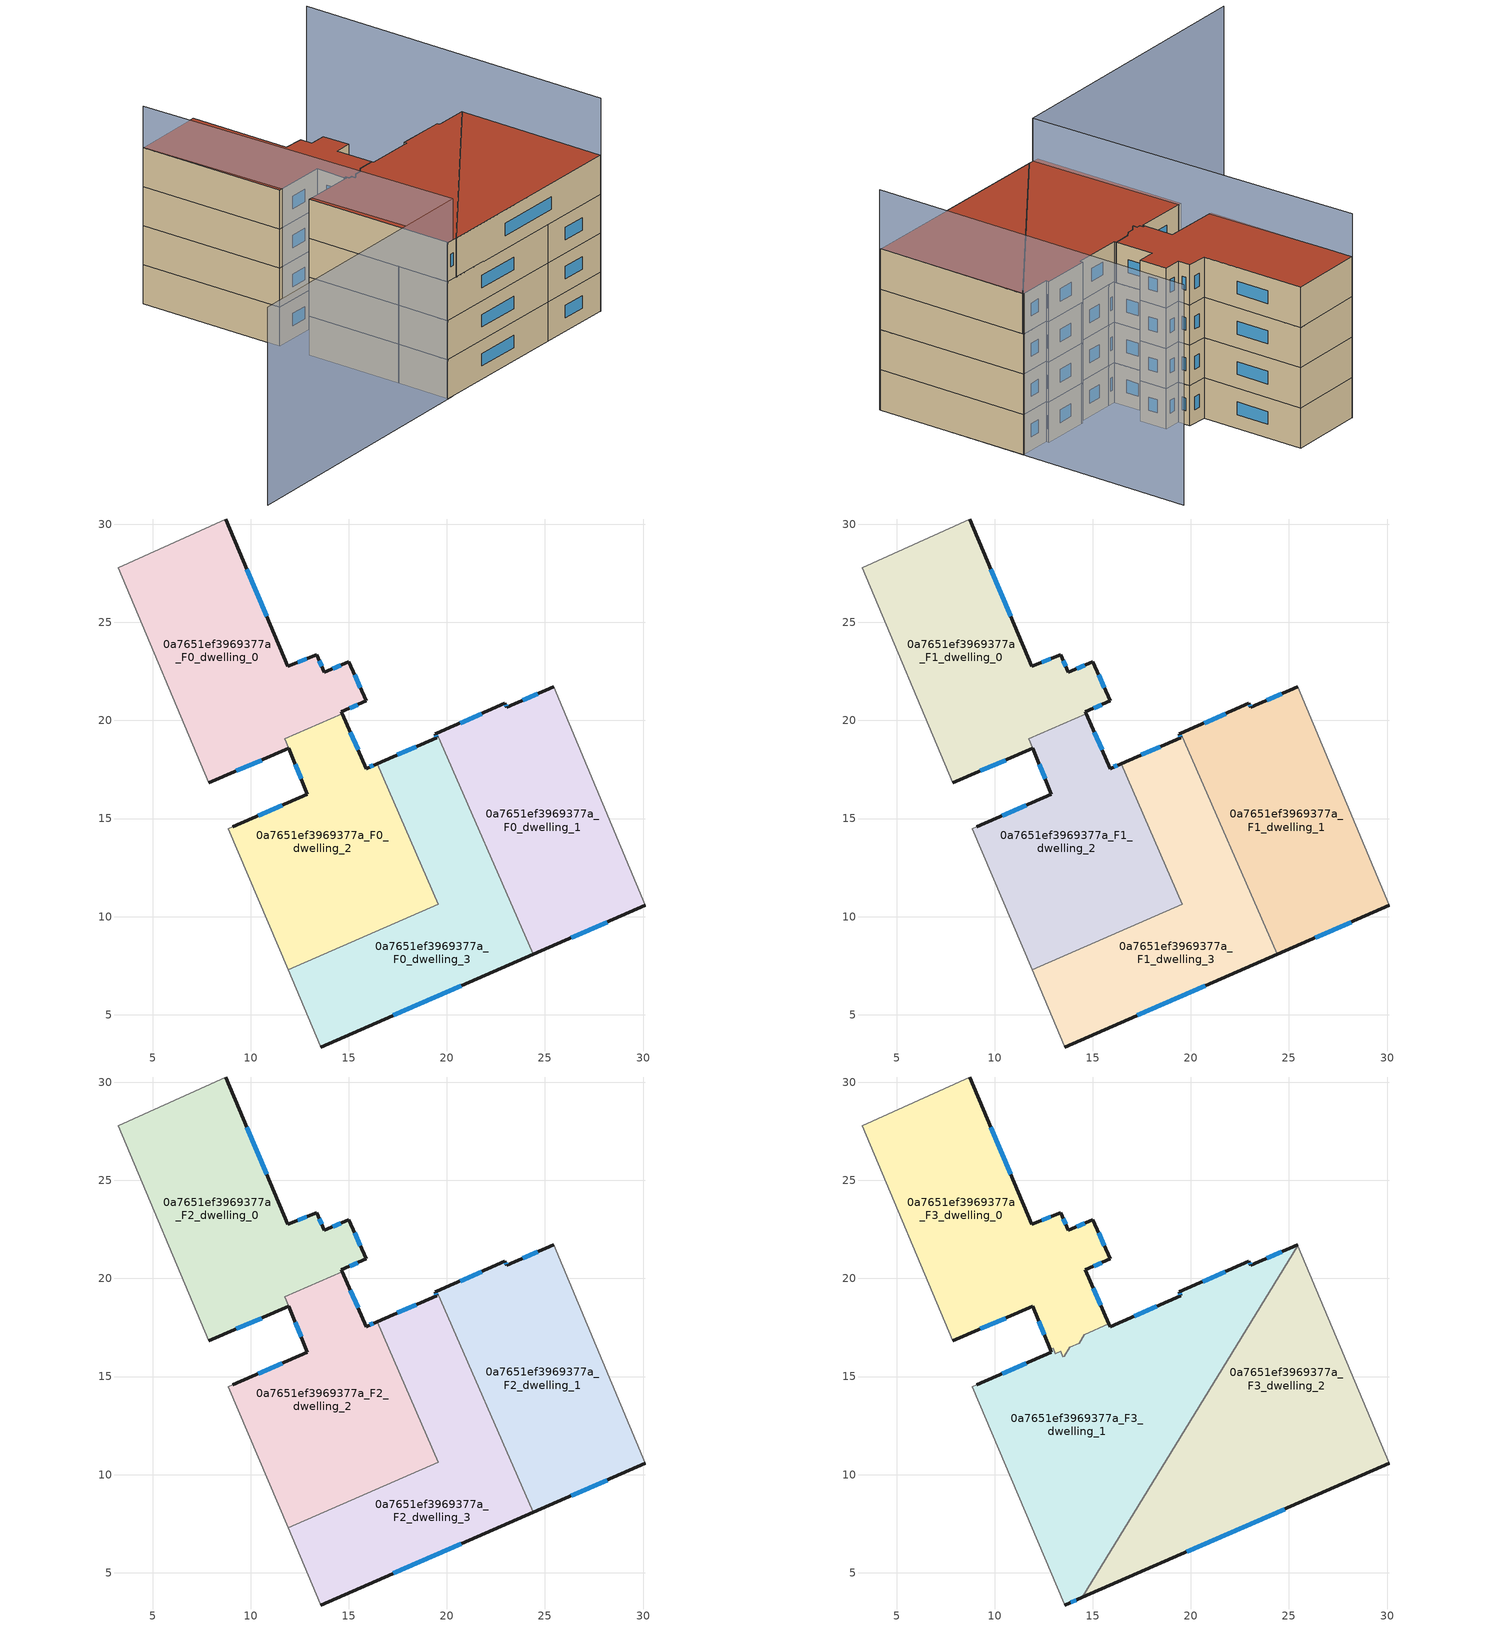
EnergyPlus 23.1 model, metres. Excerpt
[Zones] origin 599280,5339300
0a7651ef3969377a_F0_dwelling_0
 floor ground (EU_floor_Construction): 8.74,30.26 11.89,22.77 13.37,23.33 13.75,22.45 15.01,23 15.89,20.99 14.63,20.44 14.67,20.34 11.74,19.06 11.94,18.57 7.87,16.83 3.24,27.77 z0
 wall outside (EU_wall_Construction): 7.87,16.83 11.94,18.57 / 14.67,20.34 14.63,20.44 15.89,20.99 15.01,23 13.75,22.45 13.37,23.33 11.89,22.77 8.74,30.26 z0:3
 wall adiabatic (EU_wall_Construction): 8.74,30.26 3.24,27.77 7.87,16.83 z0:3
 wall to 0a7651ef3969377a_F0_dwelling_2 (EU_wall_Construction): 11.94,18.57 11.74,19.06 14.67,20.34 z0:3
 window (EU_Window_Construction): 9.26,17.42 10.56,17.98 / 10.82,25.32 9.81,27.71 / 12.86,23.14 12.39,22.96 / 13.62,22.75 13.5,23.03 / 14.58,22.81 14.18,22.63 / 15.59,21.67 15.31,22.31 / 15.05,20.63 15.46,20.8 z1.02:1.98
0a7651ef3969377a_F0_dwelling_1
 floor ground (EU_floor_Construction): 25.44,21.7 30.12,10.57 24.41,8.08 19.49,19.35 22.96,20.86 23.05,20.66 z0
 wall outside (EU_wall_Construction): 25.44,21.7 23.05,20.66 22.96,20.86 19.49,19.35 / 24.41,8.08 30.12,10.57 z0:3
 wall adiabatic (EU_wall_Construction): 30.12,10.57 25.44,21.7 z0:3
 wall to 0a7651ef3969377a_F0_dwelling_3 (EU_wall_Construction): 19.49,19.35 24.41,8.08 z0:3
 window (EU_Window_Construction): 24.63,21.35 23.86,21.02 / 26.35,8.92 28.18,9.72 / 21.78,20.35 20.67,19.86 / 23.02,20.73 22.99,20.79 z1.02:1.98
0a7651ef3969377a_F0_dwelling_2
 floor ground (EU_floor_Construction): 16.44,17.79 19.57,10.62 11.91,7.29 8.86,14.48 9.09,14.58 12.9,16.24 11.74,19.06 14.67,20.34 15.89,17.54 z0
 wall outside (EU_wall_Construction): 16.44,17.79 15.89,17.54 14.67,20.33 / 11.94,18.57 12.9,16.24 9.09,14.58 z0:3
 wall to 0a7651ef3969377a_F0_dwelling_3 (EU_wall_Construction): 11.91,7.29 19.57,10.62 16.44,17.79 z0:3
 wall adiabatic (EU_wall_Construction): 9.09,14.58 8.86,14.48 11.91,7.29 z0:3
 window (EU_Window_Construction): 15.48,18.49 15.09,19.38 / 16.26,17.7 16.08,17.63 / 11.6,15.68 10.38,15.15 / 12.27,17.78 12.57,17.03 z1.02:1.98
0a7651ef3969377a_F0_dwelling_3
 floor ground (EU_floor_Construction): 19.49,19.35 24.41,8.08 13.58,3.36 13.56,3.41 11.91,7.29 19.57,10.62 16.44,17.79 19.49,19.11 19.4,19.31 z0
 wall outside (EU_wall_Construction): 19.49,19.35 19.4,19.31 19.49,19.11 16.44,17.79 / 13.58,3.36 24.41,8.08 z0:3
 wall adiabatic (EU_wall_Construction): 11.91,7.29 13.56,3.41 13.58,3.36 z0:3
 window (EU_Window_Construction): 18.45,18.66 17.48,18.24 / 19.43,19.24 19.46,19.18 / 17.27,4.96 20.73,6.47 z1.02:1.98
0a7651ef3969377a_F1_dwelling_0
 floor to 0a7651ef3969377a_F0_dwelling_0 (EU_floor_Construction): 8.74,30.26 11.89,22.77 13.37,23.33 13.75,22.45 15.01,23 15.89,20.99 14.63,20.44 14.67,20.34 11.74,19.06 11.94,18.57 7.87,16.83 3.24,27.77 z3
 wall outside (EU_wall_Construction): 7.87,16.83 11.94,18.57 / 14.67,20.34 14.63,20.44 15.89,20.99 15.01,23 13.75,22.45 13.37,23.33 11.89,22.77 8.74,30.26 z3:6
 wall adiabatic (EU_wall_Construction): 8.74,30.26 3.24,27.77 7.87,16.83 z3:6
 wall to 0a7651ef3969377a_F1_dwelling_2 (EU_wall_Construction): 11.94,18.57 11.74,19.06 14.67,20.34 z3:6
 window (EU_Window_Construction): 9.26,17.42 10.56,17.98 / 10.82,25.32 9.81,27.71 / 12.86,23.14 12.39,22.96 / 13.62,22.75 13.5,23.03 / 14.58,22.81 14.18,22.63 / 15.59,21.67 15.31,22.31 / 15.05,20.63 15.46,20.8 z4.02:4.98
0a7651ef3969377a_F1_dwelling_1
 floor to 0a7651ef3969377a_F0_dwelling_1 (EU_floor_Construction): 25.44,21.7 30.12,10.57 24.41,8.08 19.49,19.35 22.96,20.86 23.05,20.66 z3
 wall outside (EU_wall_Construction): 25.44,21.7 23.05,20.66 22.96,20.86 19.49,19.35 / 24.41,8.08 30.12,10.57 z3:6
 wall adiabatic (EU_wall_Construction): 30.12,10.57 25.44,21.7 z3:6
 wall to 0a7651ef3969377a_F1_dwelling_3 (EU_wall_Construction): 19.49,19.35 24.41,8.08 z3:6
 window (EU_Window_Construction): 24.63,21.35 23.86,21.02 / 26.35,8.92 28.18,9.72 / 21.78,20.35 20.67,19.86 / 23.02,20.73 22.99,20.79 z4.02:4.98
0a7651ef3969377a_F1_dwelling_2
 floor to 0a7651ef3969377a_F0_dwelling_2 (EU_floor_Construction): 16.44,17.79 19.57,10.62 11.91,7.29 8.86,14.48 9.09,14.58 12.9,16.24 11.74,19.06 14.67,20.34 15.89,17.54 z3
 wall outside (EU_wall_Construction): 16.44,17.79 15.89,17.54 14.67,20.33 / 11.94,18.57 12.9,16.24 9.09,14.58 z3:6
 wall to 0a7651ef3969377a_F1_dwelling_3 (EU_wall_Construction): 11.91,7.29 19.57,10.62 16.44,17.79 z3:6
 wall adiabatic (EU_wall_Construction): 9.09,14.58 8.86,14.48 11.91,7.29 z3:6
 window (EU_Window_Construction): 15.48,18.49 15.09,19.38 / 16.26,17.7 16.08,17.63 / 11.6,15.68 10.38,15.15 / 12.27,17.78 12.57,17.03 z4.02:4.98
0a7651ef3969377a_F1_dwelling_3
 floor to 0a7651ef3969377a_F0_dwelling_3 (EU_floor_Construction): 19.49,19.35 24.41,8.08 13.58,3.36 13.56,3.41 11.91,7.29 19.57,10.62 16.44,17.79 19.49,19.11 19.4,19.31 z3
 wall outside (EU_wall_Construction): 19.49,19.35 19.4,19.31 19.49,19.11 16.44,17.79 / 13.58,3.36 24.41,8.08 z3:6
 wall adiabatic (EU_wall_Construction): 11.91,7.29 13.56,3.41 13.58,3.36 z3:6
 window (EU_Window_Construction): 18.45,18.66 17.48,18.24 / 19.43,19.24 19.46,19.18 / 17.27,4.96 20.73,6.47 z4.02:4.98
0a7651ef3969377a_F2_dwelling_0
 floor to 0a7651ef3969377a_F1_dwelling_0 (EU_floor_Construction): 8.74,30.26 11.89,22.77 13.37,23.33 13.75,22.45 15.01,23 15.89,20.99 14.63,20.44 14.67,20.34 11.74,19.06 11.94,18.57 7.87,16.83 3.24,27.77 z6
 wall outside (EU_wall_Construction): 7.87,16.83 11.94,18.57 / 14.67,20.34 14.63,20.44 15.89,20.99 15.01,23 13.75,22.45 13.37,23.33 11.89,22.77 8.74,30.26 z6:9
 wall adiabatic (EU_wall_Construction): 8.74,30.26 3.24,27.77 7.87,16.83 z6:9
 wall to 0a7651ef3969377a_F2_dwelling_2 (EU_wall_Construction): 11.94,18.57 11.74,19.06 14.67,20.34 z6:9
 window (EU_Window_Construction): 9.26,17.42 10.56,17.98 / 10.82,25.32 9.81,27.71 / 12.86,23.14 12.39,22.96 / 13.62,22.75 13.5,23.03 / 14.58,22.81 14.18,22.63 / 15.59,21.67 15.31,22.31 / 15.05,20.63 15.46,20.8 z7.02:7.98
0a7651ef3969377a_F2_dwelling_1
 floor to 0a7651ef3969377a_F1_dwelling_1 (EU_floor_Construction): 25.44,21.7 30.12,10.57 24.41,8.08 19.49,19.35 22.96,20.86 23.05,20.66 z6
 wall outside (EU_wall_Construction): 25.44,21.7 23.05,20.66 22.96,20.86 19.49,19.35 / 24.41,8.08 30.12,10.57 z6:9
 wall adiabatic (EU_wall_Construction): 30.12,10.57 25.44,21.7 z6:9
 wall to 0a7651ef3969377a_F2_dwelling_3 (EU_wall_Construction): 19.49,19.35 24.41,8.08 z6:9
 window (EU_Window_Construction): 24.63,21.35 23.86,21.02 / 26.35,8.92 28.18,9.72 / 21.78,20.35 20.67,19.86 / 23.02,20.73 22.99,20.79 z7.02:7.98
0a7651ef3969377a_F2_dwelling_2
 floor to 0a7651ef3969377a_F1_dwelling_2 (EU_floor_Construction): 16.44,17.79 19.57,10.62 11.91,7.29 8.86,14.48 9.09,14.58 12.9,16.24 11.74,19.06 14.67,20.34 15.89,17.54 z6
 wall outside (EU_wall_Construction): 16.44,17.79 15.89,17.54 14.67,20.33 / 11.94,18.57 12.9,16.24 9.09,14.58 z6:9
 wall to 0a7651ef3969377a_F2_dwelling_3 (EU_wall_Construction): 11.91,7.29 19.57,10.62 16.44,17.79 z6:9
 wall adiabatic (EU_wall_Construction): 9.09,14.58 8.86,14.48 11.91,7.29 z6:9
 window (EU_Window_Construction): 15.48,18.49 15.09,19.38 / 16.26,17.7 16.08,17.63 / 11.6,15.68 10.38,15.15 / 12.27,17.78 12.57,17.03 z7.02:7.98
0a7651ef3969377a_F2_dwelling_3
 floor to 0a7651ef3969377a_F1_dwelling_3 (EU_floor_Construction): 19.49,19.35 24.41,8.08 13.58,3.36 13.56,3.41 11.91,7.29 19.57,10.62 16.44,17.79 19.49,19.11 19.4,19.31 z6
 wall outside (EU_wall_Construction): 19.49,19.35 19.4,19.31 19.49,19.11 16.44,17.79 / 13.58,3.36 24.41,8.08 z6:9
 wall adiabatic (EU_wall_Construction): 11.91,7.29 13.56,3.41 13.58,3.36 z6:9
 window (EU_Window_Construction): 18.45,18.66 17.48,18.24 / 19.43,19.24 19.46,19.18 / 17.27,4.96 20.73,6.47 z7.02:7.98
0a7651ef3969377a_F3_dwelling_0
 floor to 0a7651ef3969377a_F2_dwelling_0 (EU_floor_Construction): 8.74,30.26 11.89,22.77 13.37,23.33 13.75,22.45 15.01,23 15.89,20.99 14.63,20.44 14.67,20.34 11.74,19.06 11.94,18.57 7.87,16.83 3.24,27.77 z9
 floor to 0a7651ef3969377a_F2_dwelling_2 (EU_floor_Construction): 14.67,20.33 15.82,17.7 14.58,17.13 14.3,16.69 13.82,16.48 13.55,16.04 13.48,16 13.37,16.28 13.09,16.16 12.98,16.44 12.84,16.38 11.74,19.06 z9
 wall outside (EU_wall_Construction): 7.87,16.83 11.94,18.57 12.84,16.38 / 15.82,17.7 14.63,20.44 15.89,20.99 15.01,23 13.75,22.45 13.37,23.33 11.89,22.77 8.74,30.26 z9:12
 wall to 0a7651ef3969377a_F3_dwelling_1 (EU_wall_Construction): 12.84,16.38 12.98,16.44 13.09,16.16 13.37,16.28 13.48,16 13.55,16.04 13.82,16.48 14.3,16.69 / 14.31,16.69 14.58,17.13 15.82,17.7 z9:12
 wall adiabatic (EU_wall_Construction): 8.74,30.26 3.24,27.77 7.87,16.83 z9:12
 window (EU_Window_Construction): 12.25,17.82 12.53,17.13 / 9.26,17.42 10.56,17.98 / 10.82,25.32 9.81,27.71 / 12.86,23.14 12.39,22.96 / 13.62,22.75 13.5,23.03 / 14.58,22.81 14.18,22.63 / 15.59,21.67 15.31,22.31 / 15.05,20.63 15.46,20.8 / 15.42,18.63 15.03,19.51 z10.02:10.98
 roof outside (EU_roof_Construction): 15.82,17.7 14.63,20.44 15.89,20.99 15.01,23 13.75,22.45 13.37,23.33 11.89,22.77 8.74,30.26 3.24,27.77 7.87,16.83 11.94,18.57 12.84,16.38 12.98,16.44 13.09,16.16 13.37,16.28 13.48,16 13.55,16.04 13.82,16.48 14.3,16.69 14.58,17.13 z12
0a7651ef3969377a_F3_dwelling_1
 floor to 0a7651ef3969377a_F2_dwelling_2 (EU_floor_Construction): 16.44,17.79 19.2,11.46 18.36,10.1 11.91,7.29 8.86,14.48 9.09,14.58 12.9,16.24 12.84,16.38 12.98,16.44 13.09,16.16 13.37,16.28 13.48,16 13.55,16.04 13.82,16.48 14.31,16.69 14.58,17.13 15.82,17.7 15.89,17.54 z9
 floor to 0a7651ef3969377a_F2_dwelling_1 (EU_floor_Construction): 25.44,21.7 25.46,21.66 21.38,15.02 19.49,19.35 22.96,20.86 23.05,20.66 z9
 floor to 0a7651ef3969377a_F2_dwelling_3 (EU_floor_Construction): 18.36,10.1 14.46,3.74 13.58,3.36 13.56,3.41 11.91,7.29 z9; 19.49,19.35 21.38,15.02 19.2,11.46 16.44,17.79 19.49,19.11 19.4,19.31 z9
 wall outside (EU_wall_Construction): 13.58,3.36 14.46,3.74 / 12.84,16.38 12.9,16.24 9.09,14.58 / 25.44,21.7 23.05,20.66 22.96,20.86 19.4,19.31 19.49,19.11 15.89,17.54 15.82,17.69 z9:12
 wall adiabatic (EU_wall_Construction): 9.09,14.58 8.86,14.48 13.56,3.41 13.58,3.36 / 25.46,21.66 25.44,21.7 z9:12
 wall to 0a7651ef3969377a_F3_dwelling_2 (EU_wall_Construction): 14.46,3.74 25.46,21.66 z9:12
 window (EU_Window_Construction): 13.88,3.49 14.16,3.61 / 11.6,15.68 10.38,15.15 / 18.26,18.58 17.11,18.08 / 19.43,19.24 19.46,19.18 / 21.75,20.33 20.61,19.84 / 23.02,20.73 22.99,20.79 / 24.63,21.35 23.86,21.02 z10.02:10.98
 roof outside (EU_roof_Construction): 14.46,3.74 25.46,21.66 25.44,21.7 23.05,20.66 22.96,20.86 19.4,19.31 19.49,19.11 15.89,17.54 15.82,17.69 14.58,17.13 14.31,16.69 13.82,16.48 13.55,16.04 13.48,16 13.37,16.28 13.09,16.16 12.98,16.44 12.84,16.38 12.9,16.24 9.09,14.58 8.86,14.48 13.56,3.41 13.58,3.36 z12
0a7651ef3969377a_F3_dwelling_2
 floor to 0a7651ef3969377a_F2_dwelling_1 (EU_floor_Construction): 25.46,21.66 30.12,10.57 24.41,8.08 21.38,15.02 z9
 floor to 0a7651ef3969377a_F2_dwelling_3 (EU_floor_Construction): 21.38,15.02 24.41,8.08 14.46,3.74 18.36,10.1 19.57,10.62 19.2,11.46 z9
 floor to 0a7651ef3969377a_F2_dwelling_2 (EU_floor_Construction): 19.2,11.46 19.57,10.62 18.36,10.1 z9
 wall outside (EU_wall_Construction): 14.46,3.74 30.12,10.57 z9:12
 wall adiabatic (EU_wall_Construction): 30.12,10.57 25.46,21.66 z9:12
 window (EU_Window_Construction): 19.79,6.06 24.79,8.25 z10.02:10.98
 roof outside (EU_roof_Construction): 30.12,10.57 25.46,21.66 14.46,3.74 z12
shading: 3.24,27.77 14.08,3.53 / 14.08,3.53 -6.24,-5.56 z0:15.2; 30.14,10.53 20.19,34.15 z0:16.4
[Building]
EU S2 Campaign: North Axis=0; Terrain=City; Solar Distribution=FullExterior
[Site:Location]
Vienna: Latitude=48; Longitude=16.5; Time Zone=1; Elevation=183
[SizingPeriod:WeatherFileDays]
AnnualSizingPeriod: Begin Month=1; Begin Day of Month=1; End Month=12; End Day of Month=31; Day of Week for Start Day=Monday; Use Weather File Daylight Saving Period=No; Use Weather File Rain and Snow Indicators=No
[MATERIAL]
EU_InternalMass_Material: Roughness=MediumRough; Thickness=0.1; Conductivity=1; Density=1800; Specific Heat=900; Thermal Absorptance=0.9; Solar Absorptance=0.7; Visible Absorptance=0.7
[MATERIAL:NOMASS] Roughness=MediumRough; Thermal Absorptance=0.9; Solar Absorptance=0.7; Visible Absorptance=0.7
Name | Thermal Resistance
EU_wall_NoMass | 0.942466
EU_roof_NoMass | 0.551687
EU_floor_NoMass | 0.66527
[WINDOWMATERIAL:SIMPLEGLAZINGSYSTEM]
EU_Window_SimpleGlazing: UFactor=2.03367; Solar Heat Gain Coefficient=0.65; Visible Transmittance=0.65
[CONSTRUCTION]
EU_wall_Construction: EU_wall_NoMass
EU_roof_Construction: EU_roof_NoMass
EU_floor_Construction: EU_floor_NoMass
EU_Window_Construction: EU_Window_SimpleGlazing
EU_InternalMass_Construction: EU_InternalMass_Material
[ZONE] Type=1; Multiplier=1; Ceiling Height=autocalculate; Floor Area=autocalculate; Part of Total Floor Area=Yes
Name | Volume
0a7651ef3969377a_F0_dwelling_0; 0a7651ef3969377a_F1_dwelling_0; 0a7651ef3969377a_F2_dwelling_0 | 238.04
0a7651ef3969377a_F3_dwelling_0 | 267.72
0a7651ef3969377a_F0_dwelling_1; 0a7651ef3969377a_F1_dwelling_1; 0a7651ef3969377a_F2_dwelling_1 | 231.224
0a7651ef3969377a_F3_dwelling_1 | 348.86
0a7651ef3969377a_F0_dwelling_2; 0a7651ef3969377a_F1_dwelling_2; 0a7651ef3969377a_F2_dwelling_2 | 224.378
0a7651ef3969377a_F3_dwelling_2 | 308.273
0a7651ef3969377a_F0_dwelling_3; 0a7651ef3969377a_F1_dwelling_3; 0a7651ef3969377a_F2_dwelling_3 | 231.203
[INTERNALMASS] Construction=EU_InternalMass_Construction
Name | Zone or ZoneList | Surface Area
0a7651ef3969377a_F0_dwelling_0_EU_InternalMass | 0a7651ef3969377a_F0_dwelling_0 | 79.3467
0a7651ef3969377a_F0_dwelling_1_EU_InternalMass | 0a7651ef3969377a_F0_dwelling_1 | 77.0744
0a7651ef3969377a_F0_dwelling_2_EU_InternalMass | 0a7651ef3969377a_F0_dwelling_2 | 74.7925
0a7651ef3969377a_F0_dwelling_3_EU_InternalMass | 0a7651ef3969377a_F0_dwelling_3 | 77.0671
0a7651ef3969377a_F1_dwelling_0_EU_InternalMass | 0a7651ef3969377a_F1_dwelling_0 | 79.3467
0a7651ef3969377a_F1_dwelling_1_EU_InternalMass | 0a7651ef3969377a_F1_dwelling_1 | 77.0744
0a7651ef3969377a_F1_dwelling_2_EU_InternalMass | 0a7651ef3969377a_F1_dwelling_2 | 74.7925
0a7651ef3969377a_F1_dwelling_3_EU_InternalMass | 0a7651ef3969377a_F1_dwelling_3 | 77.0671
0a7651ef3969377a_F2_dwelling_0_EU_InternalMass | 0a7651ef3969377a_F2_dwelling_0 | 79.3467
0a7651ef3969377a_F2_dwelling_1_EU_InternalMass | 0a7651ef3969377a_F2_dwelling_1 | 77.0744
0a7651ef3969377a_F2_dwelling_2_EU_InternalMass | 0a7651ef3969377a_F2_dwelling_2 | 74.7925
0a7651ef3969377a_F2_dwelling_3_EU_InternalMass | 0a7651ef3969377a_F2_dwelling_3 | 77.0671
0a7651ef3969377a_F3_dwelling_0_EU_InternalMass | 0a7651ef3969377a_F3_dwelling_0 | 89.239
0a7651ef3969377a_F3_dwelling_1_EU_InternalMass | 0a7651ef3969377a_F3_dwelling_1 | 116.288
0a7651ef3969377a_F3_dwelling_2_EU_InternalMass | 0a7651ef3969377a_F3_dwelling_2 | 102.758
[OTHEREQUIPMENT] Fuel Type=Electricity; Design Level Calculation Method=Watts/Area; Power per Zone Floor Area=1; Fraction Latent=0; Fraction Radiant=0; Fraction Lost=0; Carbon Dioxide Generation Rate=0; EndUse Subcategory=EU_Step8_InternalGains
Name | Zone or ZoneList or Space or SpaceList | Schedule
EU_Step8_InternalGain_0a7651ef3969377a_F0_dwelling_0_f000 | 0a7651ef3969377a_F0_dwelling_0 | EU_Step8_GainSchedule_0a7651ef3969377a_F0_dwelling_0_f000
EU_Step8_InternalGain_0a7651ef3969377a_F0_dwelling_1_f000 | 0a7651ef3969377a_F0_dwelling_1 | EU_Step8_GainSchedule_0a7651ef3969377a_F0_dwelling_1_f000
EU_Step8_InternalGain_0a7651ef3969377a_F0_dwelling_2_f000 | 0a7651ef3969377a_F0_dwelling_2 | EU_Step8_GainSchedule_0a7651ef3969377a_F0_dwelling_2_f000
EU_Step8_InternalGain_0a7651ef3969377a_F0_dwelling_3_f000 | 0a7651ef3969377a_F0_dwelling_3 | EU_Step8_GainSchedule_0a7651ef3969377a_F0_dwelling_3_f000
EU_Step8_InternalGain_0a7651ef3969377a_F1_dwelling_0_f000 | 0a7651ef3969377a_F1_dwelling_0 | EU_Step8_GainSchedule_0a7651ef3969377a_F1_dwelling_0_f000
EU_Step8_InternalGain_0a7651ef3969377a_F1_dwelling_1_f000 | 0a7651ef3969377a_F1_dwelling_1 | EU_Step8_GainSchedule_0a7651ef3969377a_F1_dwelling_1_f000
EU_Step8_InternalGain_0a7651ef3969377a_F1_dwelling_2_f000 | 0a7651ef3969377a_F1_dwelling_2 | EU_Step8_GainSchedule_0a7651ef3969377a_F1_dwelling_2_f000
EU_Step8_InternalGain_0a7651ef3969377a_F1_dwelling_3_f000 | 0a7651ef3969377a_F1_dwelling_3 | EU_Step8_GainSchedule_0a7651ef3969377a_F1_dwelling_3_f000
EU_Step8_InternalGain_0a7651ef3969377a_F2_dwelling_0_f000 | 0a7651ef3969377a_F2_dwelling_0 | EU_Step8_GainSchedule_0a7651ef3969377a_F2_dwelling_0_f000
EU_Step8_InternalGain_0a7651ef3969377a_F2_dwelling_1_f000 | 0a7651ef3969377a_F2_dwelling_1 | EU_Step8_GainSchedule_0a7651ef3969377a_F2_dwelling_1_f000
EU_Step8_InternalGain_0a7651ef3969377a_F2_dwelling_2_f000 | 0a7651ef3969377a_F2_dwelling_2 | EU_Step8_GainSchedule_0a7651ef3969377a_F2_dwelling_2_f000
EU_Step8_InternalGain_0a7651ef3969377a_F2_dwelling_3_f000 | 0a7651ef3969377a_F2_dwelling_3 | EU_Step8_GainSchedule_0a7651ef3969377a_F2_dwelling_3_f000
EU_Step8_InternalGain_0a7651ef3969377a_F3_dwelling_0_f000 | 0a7651ef3969377a_F3_dwelling_0 | EU_Step8_GainSchedule_0a7651ef3969377a_F3_dwelling_0_f000
EU_Step8_InternalGain_0a7651ef3969377a_F3_dwelling_1_f000 | 0a7651ef3969377a_F3_dwelling_1 | EU_Step8_GainSchedule_0a7651ef3969377a_F3_dwelling_1_f000
EU_Step8_InternalGain_0a7651ef3969377a_F3_dwelling_2_f000 | 0a7651ef3969377a_F3_dwelling_2 | EU_Step8_GainSchedule_0a7651ef3969377a_F3_dwelling_2_f000
[ZONEVENTILATION:DESIGNFLOWRATE] Schedule=EU_AlwaysOn; Design Flow Rate Calculation Method=AirChanges/Hour; Air Changes per Hour=0.530523; Ventilation Type=Natural; Fan Pressure Rise=0; Fan Total Efficiency=1; Constant Term Coefficient=1; Temperature Term Coefficient=0; Velocity Term Coefficient=0; Velocity Squared Term Coefficient=0; Minimum Indoor Temperature=-100; Maximum Indoor Temperature=100; Delta Temperature=-100; Minimum Outdoor Temperature=-100; Maximum Outdoor Temperature=100; Maximum Wind Speed=40
Name | Zone or ZoneList or Space or SpaceList
EU_ConstantAir_0a7651ef3969377a_F0_dwelling_0 | 0a7651ef3969377a_F0_dwelling_0
EU_ConstantAir_0a7651ef3969377a_F0_dwelling_1 | 0a7651ef3969377a_F0_dwelling_1
EU_ConstantAir_0a7651ef3969377a_F0_dwelling_2 | 0a7651ef3969377a_F0_dwelling_2
EU_ConstantAir_0a7651ef3969377a_F0_dwelling_3 | 0a7651ef3969377a_F0_dwelling_3
EU_ConstantAir_0a7651ef3969377a_F1_dwelling_0 | 0a7651ef3969377a_F1_dwelling_0
EU_ConstantAir_0a7651ef3969377a_F1_dwelling_1 | 0a7651ef3969377a_F1_dwelling_1
EU_ConstantAir_0a7651ef3969377a_F1_dwelling_2 | 0a7651ef3969377a_F1_dwelling_2
EU_ConstantAir_0a7651ef3969377a_F1_dwelling_3 | 0a7651ef3969377a_F1_dwelling_3
EU_ConstantAir_0a7651ef3969377a_F2_dwelling_0 | 0a7651ef3969377a_F2_dwelling_0
EU_ConstantAir_0a7651ef3969377a_F2_dwelling_1 | 0a7651ef3969377a_F2_dwelling_1
EU_ConstantAir_0a7651ef3969377a_F2_dwelling_2 | 0a7651ef3969377a_F2_dwelling_2
EU_ConstantAir_0a7651ef3969377a_F2_dwelling_3 | 0a7651ef3969377a_F2_dwelling_3
EU_ConstantAir_0a7651ef3969377a_F3_dwelling_0 | 0a7651ef3969377a_F3_dwelling_0
EU_ConstantAir_0a7651ef3969377a_F3_dwelling_1 | 0a7651ef3969377a_F3_dwelling_1
EU_ConstantAir_0a7651ef3969377a_F3_dwelling_2 | 0a7651ef3969377a_F3_dwelling_2
[HVACTEMPLATE:THERMOSTAT] Constant Heating Setpoint=20; Constant Cooling Setpoint=50
EU_HeatOnly_0a7651ef3969377a_F0_dwelling_0; EU_HeatOnly_0a7651ef3969377a_F0_dwelling_1; EU_HeatOnly_0a7651ef3969377a_F0_dwelling_2; EU_HeatOnly_0a7651ef3969377a_F0_dwelling_3; EU_HeatOnly_0a7651ef3969377a_F1_dwelling_0; EU_HeatOnly_0a7651ef3969377a_F1_dwelling_1; EU_HeatOnly_0a7651ef3969377a_F1_dwelling_2; EU_HeatOnly_0a7651ef3969377a_F1_dwelling_3; EU_HeatOnly_0a7651ef3969377a_F2_dwelling_0; EU_HeatOnly_0a7651ef3969377a_F2_dwelling_1; EU_HeatOnly_0a7651ef3969377a_F2_dwelling_2; EU_HeatOnly_0a7651ef3969377a_F2_dwelling_3; EU_HeatOnly_0a7651ef3969377a_F3_dwelling_0; EU_HeatOnly_0a7651ef3969377a_F3_dwelling_1; EU_HeatOnly_0a7651ef3969377a_F3_dwelling_2
[HVACTEMPLATE:ZONE:IDEALLOADSAIRSYSTEM] System Availability Schedule=EU_AlwaysOn; Maximum Heating Supply Air Temperature=50; Minimum Cooling Supply Air Temperature=13; Maximum Heating Supply Air Humidity Ratio=0.0156; Minimum Cooling Supply Air Humidity Ratio=0.0077; Heating Limit=NoLimit; Cooling Limit=NoLimit; Heating Availability Schedule=EU_AlwaysOn; Cooling Availability Schedule=EU_CoolingOff; Dehumidification Control Type=ConstantSensibleHeatRatio; Cooling Sensible Heat Ratio=0.7; Dehumidification Setpoint=60; Humidification Control Type=None; Humidification Setpoint=30; Outdoor Air Method=None; Outdoor Air Flow Rate per Person=0.00944; Outdoor Air Flow Rate per Zone Floor Area=0; Outdoor Air Flow Rate per Zone=0; Demand Controlled Ventilation Type=None; Outdoor Air Economizer Type=NoEconomizer; Heat Recovery Type=None; Sensible Heat Recovery Effectiveness=0.7; Latent Heat Recovery Effectiveness=0.65
Name | Template Thermostat
0a7651ef3969377a_F0_dwelling_0 | EU_HeatOnly_0a7651ef3969377a_F0_dwelling_0
0a7651ef3969377a_F0_dwelling_1 | EU_HeatOnly_0a7651ef3969377a_F0_dwelling_1
0a7651ef3969377a_F0_dwelling_2 | EU_HeatOnly_0a7651ef3969377a_F0_dwelling_2
0a7651ef3969377a_F0_dwelling_3 | EU_HeatOnly_0a7651ef3969377a_F0_dwelling_3
0a7651ef3969377a_F1_dwelling_0 | EU_HeatOnly_0a7651ef3969377a_F1_dwelling_0
0a7651ef3969377a_F1_dwelling_1 | EU_HeatOnly_0a7651ef3969377a_F1_dwelling_1
0a7651ef3969377a_F1_dwelling_2 | EU_HeatOnly_0a7651ef3969377a_F1_dwelling_2
0a7651ef3969377a_F1_dwelling_3 | EU_HeatOnly_0a7651ef3969377a_F1_dwelling_3
0a7651ef3969377a_F2_dwelling_0 | EU_HeatOnly_0a7651ef3969377a_F2_dwelling_0
0a7651ef3969377a_F2_dwelling_1 | EU_HeatOnly_0a7651ef3969377a_F2_dwelling_1
0a7651ef3969377a_F2_dwelling_2 | EU_HeatOnly_0a7651ef3969377a_F2_dwelling_2
0a7651ef3969377a_F2_dwelling_3 | EU_HeatOnly_0a7651ef3969377a_F2_dwelling_3
0a7651ef3969377a_F3_dwelling_0 | EU_HeatOnly_0a7651ef3969377a_F3_dwelling_0
0a7651ef3969377a_F3_dwelling_1 | EU_HeatOnly_0a7651ef3969377a_F3_dwelling_1
0a7651ef3969377a_F3_dwelling_2 | EU_HeatOnly_0a7651ef3969377a_F3_dwelling_2
[SIZING:ZONE] Zone Cooling Design Supply Air Temperature Input Method=SupplyAirTemperature; Zone Cooling Design Supply Air Temperature=13; Zone Heating Design Supply Air Temperature Input Method=SupplyAirTemperature; Zone Heating Design Supply Air Temperature=50; Zone Cooling Design Supply Air Humidity Ratio=0.008; Zone Heating Design Supply Air Humidity Ratio=0.008; Cooling Design Air Flow Method=DesignDay; Cooling Design Air Flow Rate=0; Cooling Minimum Air Flow per Zone Floor Area=0.000762; Cooling Minimum Air Flow=0; Cooling Minimum Air Flow Fraction=0.2; Heating Design Air Flow Method=DesignDay; Heating Design Air Flow Rate=0; Heating Maximum Air Flow per Zone Floor Area=0.002032; Heating Maximum Air Flow=0.141576; Heating Maximum Air Flow Fraction=0.3; Account for Dedicated Outdoor Air System=No; Dedicated Outdoor Air System Control Strategy=NeutralSupplyAir; Dedicated Outdoor Air Low Setpoint Temperature for Design=autosize; Dedicated Outdoor Air High Setpoint Temperature for Design=autosize; Zone Load Sizing Method=Sensible Load Only No Latent Load; Zone Latent Cooling Design Supply Air Humidity Ratio Input Method=HumidityRatioDifference; Zone Cooling Design Supply Air Humidity Ratio Difference=0.005; Zone Latent Heating Design Supply Air Humidity Ratio Input Method=HumidityRatioDifference; Zone Humidification Design Supply Air Humidity Ratio Difference=0.005
0a7651ef3969377a_F0_dwelling_0; 0a7651ef3969377a_F0_dwelling_1; 0a7651ef3969377a_F0_dwelling_2; 0a7651ef3969377a_F0_dwelling_3; 0a7651ef3969377a_F1_dwelling_0; 0a7651ef3969377a_F1_dwelling_1; 0a7651ef3969377a_F1_dwelling_2; 0a7651ef3969377a_F1_dwelling_3; 0a7651ef3969377a_F2_dwelling_0; 0a7651ef3969377a_F2_dwelling_1; 0a7651ef3969377a_F2_dwelling_2; 0a7651ef3969377a_F2_dwelling_3; 0a7651ef3969377a_F3_dwelling_0; 0a7651ef3969377a_F3_dwelling_1; 0a7651ef3969377a_F3_dwelling_2
[SCHEDULE:CONSTANT]
Name | Hourly Value
EU_AlwaysOn | 1
EU_CoolingOff | 0
[SCHEDULE:FILE] Column Number=1; Rows to Skip at Top=0; Number of Hours of Data=8760; Column Separator=Comma; Interpolate to Timestep=No; Minutes per Item=60; Adjust Schedule for Daylight Savings=Yes
Name | File
EU_Step8_GainSchedule_0a7651ef3969377a_F0_dwelling_0_f000 | ../../schedules/0a7651ef3969377a/0a7651ef3969377a_F0_dwelling_0_f000_gain.csv
EU_Step8_GainSchedule_0a7651ef3969377a_F0_dwelling_1_f000 | ../../schedules/0a7651ef3969377a/0a7651ef3969377a_F0_dwelling_1_f000_gain.csv
EU_Step8_GainSchedule_0a7651ef3969377a_F0_dwelling_2_f000 | ../../schedules/0a7651ef3969377a/0a7651ef3969377a_F0_dwelling_2_f000_gain.csv
EU_Step8_GainSchedule_0a7651ef3969377a_F0_dwelling_3_f000 | ../../schedules/0a7651ef3969377a/0a7651ef3969377a_F0_dwelling_3_f000_gain.csv
EU_Step8_GainSchedule_0a7651ef3969377a_F1_dwelling_0_f000 | ../../schedules/0a7651ef3969377a/0a7651ef3969377a_F1_dwelling_0_f000_gain.csv
EU_Step8_GainSchedule_0a7651ef3969377a_F1_dwelling_1_f000 | ../../schedules/0a7651ef3969377a/0a7651ef3969377a_F1_dwelling_1_f000_gain.csv
EU_Step8_GainSchedule_0a7651ef3969377a_F1_dwelling_2_f000 | ../../schedules/0a7651ef3969377a/0a7651ef3969377a_F1_dwelling_2_f000_gain.csv
EU_Step8_GainSchedule_0a7651ef3969377a_F1_dwelling_3_f000 | ../../schedules/0a7651ef3969377a/0a7651ef3969377a_F1_dwelling_3_f000_gain.csv
EU_Step8_GainSchedule_0a7651ef3969377a_F2_dwelling_0_f000 | ../../schedules/0a7651ef3969377a/0a7651ef3969377a_F2_dwelling_0_f000_gain.csv
EU_Step8_GainSchedule_0a7651ef3969377a_F2_dwelling_1_f000 | ../../schedules/0a7651ef3969377a/0a7651ef3969377a_F2_dwelling_1_f000_gain.csv
EU_Step8_GainSchedule_0a7651ef3969377a_F2_dwelling_2_f000 | ../../schedules/0a7651ef3969377a/0a7651ef3969377a_F2_dwelling_2_f000_gain.csv
EU_Step8_GainSchedule_0a7651ef3969377a_F2_dwelling_3_f000 | ../../schedules/0a7651ef3969377a/0a7651ef3969377a_F2_dwelling_3_f000_gain.csv
EU_Step8_GainSchedule_0a7651ef3969377a_F3_dwelling_0_f000 | ../../schedules/0a7651ef3969377a/0a7651ef3969377a_F3_dwelling_0_f000_gain.csv
EU_Step8_GainSchedule_0a7651ef3969377a_F3_dwelling_1_f000 | ../../schedules/0a7651ef3969377a/0a7651ef3969377a_F3_dwelling_1_f000_gain.csv
EU_Step8_GainSchedule_0a7651ef3969377a_F3_dwelling_2_f000 | ../../schedules/0a7651ef3969377a/0a7651ef3969377a_F3_dwelling_2_f000_gain.csv
